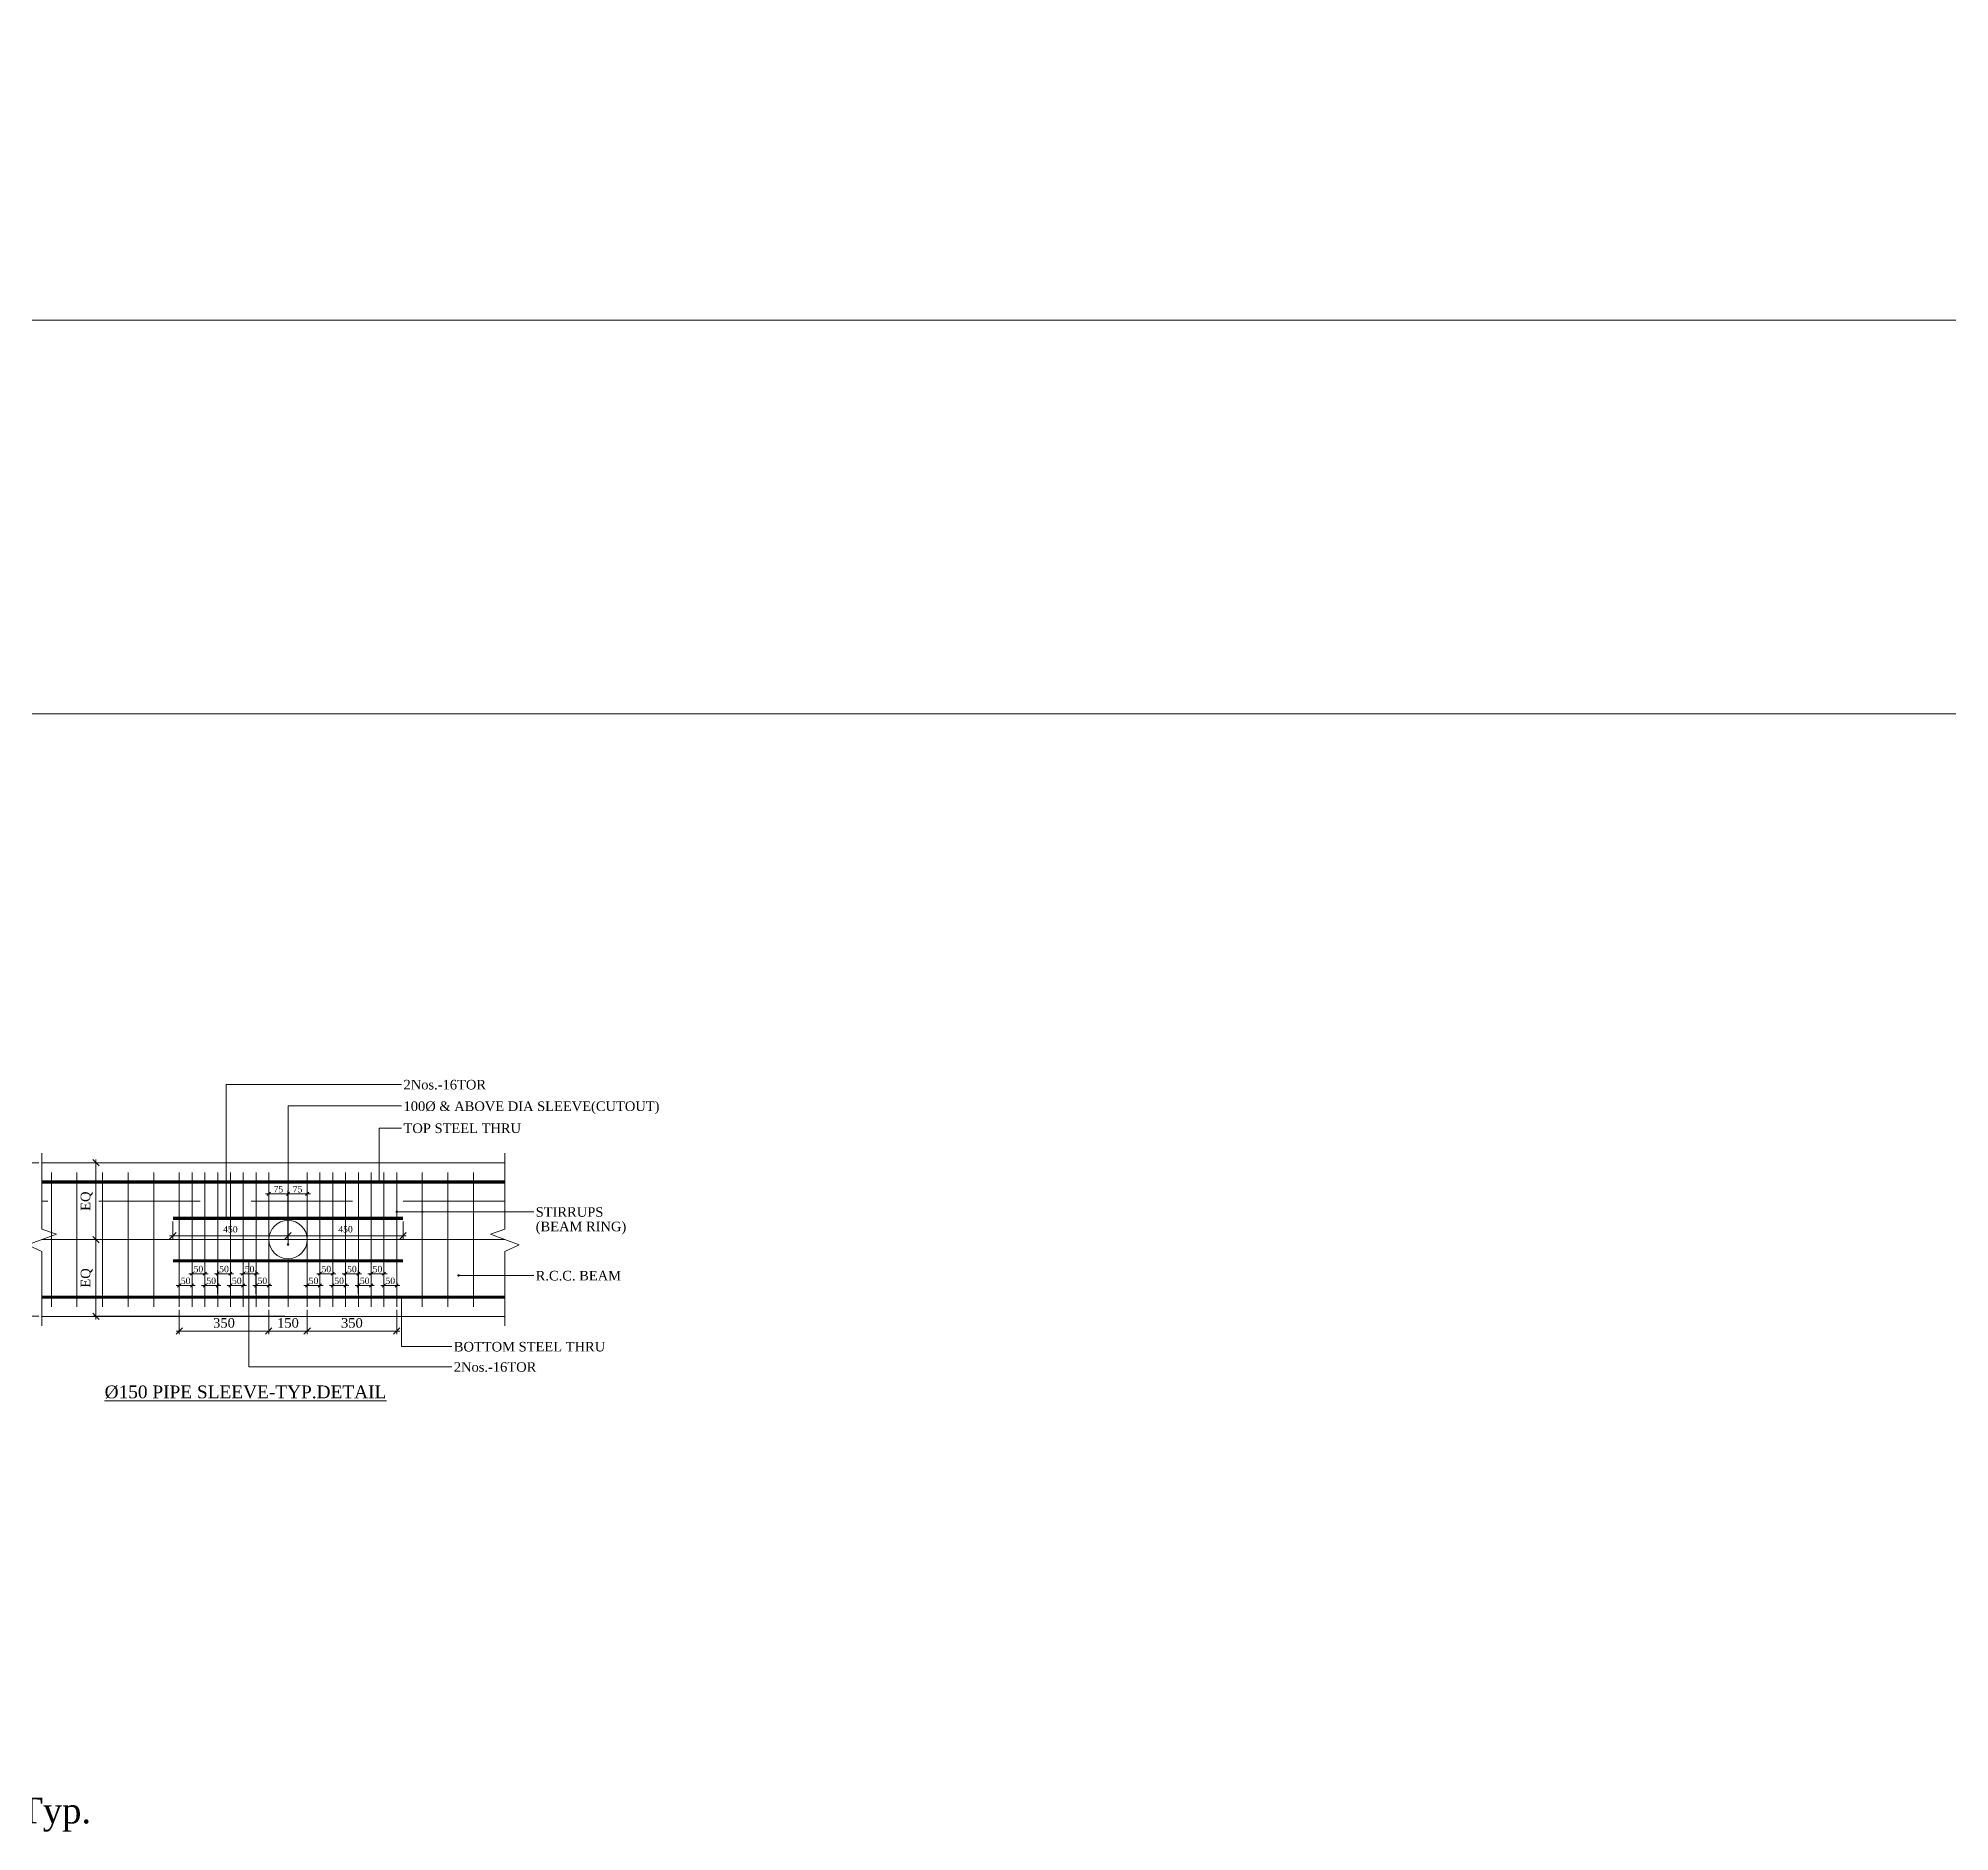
# Model space of a CAD drawing. Header units: inches. Extents: x 11017527 to 11245450, y -2821070 to -2693013.
# Drawn here: x 11215560 to 11230505, y -2781352 to -2767331 of the extents above; entities that cross this region are included whole.
import ezdxf

# ---------------------------------------------------------------- set-up
doc = ezdxf.new("R2010")
doc.units = ezdxf.units.IN
doc.header["$LTSCALE"] = 0.5
doc.header["$MEASUREMENT"] = 0
doc.linetypes.add('HIDDEN', pattern=[9.525, 6.35, -3.175])
doc.layers.get('0').update_dxf_attribs({"lineweight": 0})
for name, color, linetype, lineweight in [('S-CUT OUT LINE', 9, 'Continuous', 9), ('S-DIM L.S.', 4, 'Continuous', 9), ('S-DIM SECTION', 7, 'Continuous', 5), ('S-L.S.SECTION', 5, 'Continuous', 9), ('S-L.S.SLAB LINE', 8, 'HIDDEN', 5), ('S-L.S.STEEL', 6, 'Continuous', 15), ('S-SECTION MARK', 7, 'Continuous', 0), ('S-SHEET', 251, 'Continuous', 0), ('S-TEXT', 7, 'Continuous', 0), ('S-TEXT TITLE', 1, 'Continuous', 0)]:
    doc.layers.add(name, color=color, linetype=linetype, lineweight=lineweight)
doc.styles.add('135', font='arial.ttf', dxfattribs={"width": 0.8, "height": 135})
doc.styles.get("Standard").update_dxf_attribs({"font": 'times.ttf'})
doc.styles.add('TEXT', font='times.ttf')
doc.dimstyles.new('75', dxfattribs={"dimtxt": 135, "dimasz": 90, "dimexe": 0.1, "dimexo": 0.03, "dimgap": 0.09, "dimtad": 1, "dimdec": 0, "dimzin": 0, "dimdsep": 46, "dimtxsty": '135', "dimblk": 'ARCHTICK', "dimcen": 0.09, "dimclrd": 256, "dimclre": 256, "dimclrt": 256, "dimadec": 0, "dimazin": 0, "dimtfac": 1, "dimtdec": 0, "dimtofl": 0, "dimtmove": 1, "dimatfit": 3, "dimldrblk": 'DOTSMALL', "dimfxl": 1, "dimtolj": 1, "dimtzin": 0, "dimlwd": -1, "dimlwe": -1, "dimarcsym": 0})
doc.dimstyles.new('SETU_1', dxfattribs={"dimtxt": 200, "dimasz": 150, "dimexe": 100, "dimexo": 50, "dimgap": 35, "dimtad": 1, "dimdec": 0, "dimzin": 0, "dimdsep": 46, "dimtxsty": 'Standard', "dimblk": 'OBLIQUE', "dimcen": 150, "dimdle": 25, "dimclrd": 4, "dimclre": 7, "dimclrt": 256, "dimadec": 0, "dimazin": 0, "dimtfac": 1, "dimtdec": 0, "dimtofl": 0, "dimtmove": 1, "dimatfit": 3, "dimfxl": 1, "dimtolj": 1, "dimtzin": 0, "dimlwd": -1, "dimlwe": 5, "dimarcsym": 1})

# ---------------------------------------------------------------- blocks, each defined once
blk = doc.blocks.new('_Oblique')
at = {"color": 0, "linetype": 'ByBlock', "lineweight": -2}
blk.add_line((-0.5, -0.5), (0.5, 0.5), dxfattribs=at)
blk = doc.blocks.new('*D657')
at = {"layer": 'S-DIM L.S.', "color": 7, "lineweight": 5, "transparency": 16777216}
for p, q in [((11217512, -2776581), (11217512, -2776718)), ((11218412, -2776581), (11218412, -2776718))]:
    blk.add_line(p, q, dxfattribs=at)
at = {"layer": 'S-DIM L.S.', "color": 7, "transparency": 16777216}
blk.add_line((11217487, -2776693), (11218437, -2776693), dxfattribs=at)
at = {"layer": 'S-DIM L.S.', "color": 7, "transparency": 16777216, "xscale": 50, "yscale": 50, "zscale": 50, "rotation": 180}
blk.add_blockref('_Oblique', (11217512, -2776693), dxfattribs=at)
at = {"layer": 'S-DIM L.S.', "color": 7, "transparency": 16777216, "xscale": 50, "yscale": 50, "zscale": 50}
blk.add_blockref('_Oblique', (11218412, -2776693), dxfattribs=at)
at = {"layer": 'S-DIM L.S.', "color": 7, "transparency": 16777216, "insert": (11217962, -2776642), "char_height": 50, "attachment_point": 5, "style": 'TEXT'}
blk.add_mtext('\\A1;450', dxfattribs=at)
blk = doc.blocks.new('*D658')
at = {"layer": 'S-DIM L.S.', "color": 7, "lineweight": 5, "transparency": 16777216}
for p, q in [((11216612, -2776581), (11216612, -2776718)), ((11217512, -2776581), (11217512, -2776718))]:
    blk.add_line(p, q, dxfattribs=at)
at = {"layer": 'S-DIM L.S.', "color": 7, "transparency": 16777216}
blk.add_line((11217537, -2776693), (11216587, -2776693), dxfattribs=at)
at = {"layer": 'S-DIM L.S.', "color": 7, "transparency": 16777216, "xscale": 50, "yscale": 50, "zscale": 50, "rotation": 180}
blk.add_blockref('_Oblique', (11216612, -2776693), dxfattribs=at)
at = {"layer": 'S-DIM L.S.', "color": 7, "transparency": 16777216, "xscale": 50, "yscale": 50, "zscale": 50}
blk.add_blockref('_Oblique', (11217512, -2776693), dxfattribs=at)
at = {"layer": 'S-DIM L.S.', "color": 7, "transparency": 16777216, "insert": (11217062, -2776642), "char_height": 50, "attachment_point": 5, "style": 'TEXT'}
blk.add_mtext('\\A1;450', dxfattribs=at)
blk = doc.blocks.new('*D674')
at = {"layer": 'S-DIM L.S.', "color": 7, "transparency": 16777216}
blk.add_line((11217637, -2777081), (11217787, -2777081), dxfattribs=at)
at = {"layer": 'S-DIM L.S.', "color": 7, "lineweight": 5, "transparency": 16777216}
for p, q in [((11217662, -2777147), (11217662, -2777056)), ((11217762, -2777147), (11217762, -2777056))]:
    blk.add_line(p, q, dxfattribs=at)
at = {"layer": 'S-DIM L.S.', "color": 7, "transparency": 16777216, "xscale": 25, "yscale": 25, "zscale": 25, "rotation": 180}
blk.add_blockref('_Oblique', (11217662, -2777081), dxfattribs=at)
at = {"layer": 'S-DIM L.S.', "color": 7, "transparency": 16777216, "xscale": 25, "yscale": 25, "zscale": 25}
blk.add_blockref('_Oblique', (11217762, -2777081), dxfattribs=at)
at = {"layer": 'S-DIM L.S.', "color": 7, "transparency": 16777216, "insert": (11217712, -2777045), "char_height": 50, "attachment_point": 5, "style": 'TEXT'}
blk.add_mtext('\\A1;50', dxfattribs=at)
blk = doc.blocks.new('*D659')
at = {"layer": 'S-DIM L.S.', "color": 7, "transparency": 16777216}
blk.add_line((11217737, -2776989), (11217887, -2776989), dxfattribs=at)
at = {"layer": 'S-DIM L.S.', "color": 7, "lineweight": 5, "transparency": 16777216}
for p, q in [((11217762, -2777056), (11217762, -2776964)), ((11217862, -2777056), (11217862, -2776964))]:
    blk.add_line(p, q, dxfattribs=at)
at = {"layer": 'S-DIM L.S.', "color": 7, "transparency": 16777216, "xscale": 25, "yscale": 25, "zscale": 25, "rotation": 180}
blk.add_blockref('_Oblique', (11217762, -2776989), dxfattribs=at)
at = {"layer": 'S-DIM L.S.', "color": 7, "transparency": 16777216, "xscale": 25, "yscale": 25, "zscale": 25}
blk.add_blockref('_Oblique', (11217862, -2776989), dxfattribs=at)
at = {"layer": 'S-DIM L.S.', "color": 7, "transparency": 16777216, "insert": (11217812, -2776953), "char_height": 50, "attachment_point": 5, "style": 'TEXT'}
blk.add_mtext('\\A1;50', dxfattribs=at)
blk = doc.blocks.new('*D660')
at = {"layer": 'S-DIM L.S.', "color": 7, "transparency": 16777216}
blk.add_line((11217837, -2777081), (11217987, -2777081), dxfattribs=at)
at = {"layer": 'S-DIM L.S.', "color": 7, "lineweight": 5, "transparency": 16777216}
for p, q in [((11217862, -2777147), (11217862, -2777056)), ((11217962, -2777147), (11217962, -2777056))]:
    blk.add_line(p, q, dxfattribs=at)
at = {"layer": 'S-DIM L.S.', "color": 7, "transparency": 16777216, "xscale": 25, "yscale": 25, "zscale": 25, "rotation": 180}
blk.add_blockref('_Oblique', (11217862, -2777081), dxfattribs=at)
at = {"layer": 'S-DIM L.S.', "color": 7, "transparency": 16777216, "xscale": 25, "yscale": 25, "zscale": 25}
blk.add_blockref('_Oblique', (11217962, -2777081), dxfattribs=at)
at = {"layer": 'S-DIM L.S.', "color": 7, "transparency": 16777216, "insert": (11217912, -2777045), "char_height": 50, "attachment_point": 5, "style": 'TEXT'}
blk.add_mtext('\\A1;50', dxfattribs=at)
blk = doc.blocks.new('*D661')
at = {"layer": 'S-DIM L.S.', "color": 7, "transparency": 16777216}
blk.add_line((11217937, -2776989), (11218087, -2776989), dxfattribs=at)
at = {"layer": 'S-DIM L.S.', "color": 7, "lineweight": 5, "transparency": 16777216}
for p, q in [((11217962, -2777056), (11217962, -2776964)), ((11218062, -2777056), (11218062, -2776964))]:
    blk.add_line(p, q, dxfattribs=at)
at = {"layer": 'S-DIM L.S.', "color": 7, "transparency": 16777216, "xscale": 25, "yscale": 25, "zscale": 25, "rotation": 180}
blk.add_blockref('_Oblique', (11217962, -2776989), dxfattribs=at)
at = {"layer": 'S-DIM L.S.', "color": 7, "transparency": 16777216, "xscale": 25, "yscale": 25, "zscale": 25}
blk.add_blockref('_Oblique', (11218062, -2776989), dxfattribs=at)
at = {"layer": 'S-DIM L.S.', "color": 7, "transparency": 16777216, "insert": (11218012, -2776953), "char_height": 50, "attachment_point": 5, "style": 'TEXT'}
blk.add_mtext('\\A1;50', dxfattribs=at)
blk = doc.blocks.new('*D662')
at = {"layer": 'S-DIM L.S.', "color": 7, "transparency": 16777216}
blk.add_line((11218037, -2777081), (11218187, -2777081), dxfattribs=at)
at = {"layer": 'S-DIM L.S.', "color": 7, "lineweight": 5, "transparency": 16777216}
for p, q in [((11218062, -2777147), (11218062, -2777056)), ((11218162, -2777147), (11218162, -2777056))]:
    blk.add_line(p, q, dxfattribs=at)
at = {"layer": 'S-DIM L.S.', "color": 7, "transparency": 16777216, "xscale": 25, "yscale": 25, "zscale": 25, "rotation": 180}
blk.add_blockref('_Oblique', (11218062, -2777081), dxfattribs=at)
at = {"layer": 'S-DIM L.S.', "color": 7, "transparency": 16777216, "xscale": 25, "yscale": 25, "zscale": 25}
blk.add_blockref('_Oblique', (11218162, -2777081), dxfattribs=at)
at = {"layer": 'S-DIM L.S.', "color": 7, "transparency": 16777216, "insert": (11218112, -2777045), "char_height": 50, "attachment_point": 5, "style": 'TEXT'}
blk.add_mtext('\\A1;50', dxfattribs=at)
blk = doc.blocks.new('*D663')
at = {"layer": 'S-DIM L.S.', "color": 7, "transparency": 16777216}
blk.add_line((11218137, -2776989), (11218287, -2776989), dxfattribs=at)
at = {"layer": 'S-DIM L.S.', "color": 7, "lineweight": 5, "transparency": 16777216}
for p, q in [((11218162, -2777056), (11218162, -2776964)), ((11218262, -2777056), (11218262, -2776964))]:
    blk.add_line(p, q, dxfattribs=at)
at = {"layer": 'S-DIM L.S.', "color": 7, "transparency": 16777216, "xscale": 25, "yscale": 25, "zscale": 25, "rotation": 180}
blk.add_blockref('_Oblique', (11218162, -2776989), dxfattribs=at)
at = {"layer": 'S-DIM L.S.', "color": 7, "transparency": 16777216, "xscale": 25, "yscale": 25, "zscale": 25}
blk.add_blockref('_Oblique', (11218262, -2776989), dxfattribs=at)
at = {"layer": 'S-DIM L.S.', "color": 7, "transparency": 16777216, "insert": (11218212, -2776953), "char_height": 50, "attachment_point": 5, "style": 'TEXT'}
blk.add_mtext('\\A1;50', dxfattribs=at)
blk = doc.blocks.new('*D664')
at = {"layer": 'S-DIM L.S.', "color": 7, "transparency": 16777216}
blk.add_line((11218237, -2777081), (11218387, -2777081), dxfattribs=at)
at = {"layer": 'S-DIM L.S.', "color": 7, "lineweight": 5, "transparency": 16777216}
for p, q in [((11218262, -2777147), (11218262, -2777056)), ((11218362, -2777147), (11218362, -2777056))]:
    blk.add_line(p, q, dxfattribs=at)
at = {"layer": 'S-DIM L.S.', "color": 7, "transparency": 16777216, "xscale": 25, "yscale": 25, "zscale": 25, "rotation": 180}
blk.add_blockref('_Oblique', (11218262, -2777081), dxfattribs=at)
at = {"layer": 'S-DIM L.S.', "color": 7, "transparency": 16777216, "xscale": 25, "yscale": 25, "zscale": 25}
blk.add_blockref('_Oblique', (11218362, -2777081), dxfattribs=at)
at = {"layer": 'S-DIM L.S.', "color": 7, "transparency": 16777216, "insert": (11218312, -2777045), "char_height": 50, "attachment_point": 5, "style": 'TEXT'}
blk.add_mtext('\\A1;50', dxfattribs=at)
blk = doc.blocks.new('*D665')
at = {"layer": 'S-DIM L.S.', "color": 7, "transparency": 16777216}
blk.add_line((11216637, -2777081), (11216787, -2777081), dxfattribs=at)
at = {"layer": 'S-DIM L.S.', "color": 7, "lineweight": 5, "transparency": 16777216}
for p, q in [((11216662, -2777147), (11216662, -2777056)), ((11216762, -2777147), (11216762, -2777056))]:
    blk.add_line(p, q, dxfattribs=at)
at = {"layer": 'S-DIM L.S.', "color": 7, "transparency": 16777216, "xscale": 25, "yscale": 25, "zscale": 25, "rotation": 180}
blk.add_blockref('_Oblique', (11216662, -2777081), dxfattribs=at)
at = {"layer": 'S-DIM L.S.', "color": 7, "transparency": 16777216, "xscale": 25, "yscale": 25, "zscale": 25}
blk.add_blockref('_Oblique', (11216762, -2777081), dxfattribs=at)
at = {"layer": 'S-DIM L.S.', "color": 7, "transparency": 16777216, "insert": (11216712, -2777045), "char_height": 50, "attachment_point": 5, "style": 'TEXT'}
blk.add_mtext('\\A1;50', dxfattribs=at)
blk = doc.blocks.new('*D666')
at = {"layer": 'S-DIM L.S.', "color": 7, "transparency": 16777216}
blk.add_line((11216737, -2776989), (11216887, -2776989), dxfattribs=at)
at = {"layer": 'S-DIM L.S.', "color": 7, "lineweight": 5, "transparency": 16777216}
for p, q in [((11216762, -2777056), (11216762, -2776964)), ((11216862, -2777056), (11216862, -2776964))]:
    blk.add_line(p, q, dxfattribs=at)
at = {"layer": 'S-DIM L.S.', "color": 7, "transparency": 16777216, "xscale": 25, "yscale": 25, "zscale": 25, "rotation": 180}
blk.add_blockref('_Oblique', (11216762, -2776989), dxfattribs=at)
at = {"layer": 'S-DIM L.S.', "color": 7, "transparency": 16777216, "xscale": 25, "yscale": 25, "zscale": 25}
blk.add_blockref('_Oblique', (11216862, -2776989), dxfattribs=at)
at = {"layer": 'S-DIM L.S.', "color": 7, "transparency": 16777216, "insert": (11216812, -2776953), "char_height": 50, "attachment_point": 5, "style": 'TEXT'}
blk.add_mtext('\\A1;50', dxfattribs=at)
blk = doc.blocks.new('*D667')
at = {"layer": 'S-DIM L.S.', "color": 7, "transparency": 16777216}
blk.add_line((11216837, -2777081), (11216987, -2777081), dxfattribs=at)
at = {"layer": 'S-DIM L.S.', "color": 7, "lineweight": 5, "transparency": 16777216}
for p, q in [((11216862, -2777147), (11216862, -2777056)), ((11216962, -2777147), (11216962, -2777056))]:
    blk.add_line(p, q, dxfattribs=at)
at = {"layer": 'S-DIM L.S.', "color": 7, "transparency": 16777216, "xscale": 25, "yscale": 25, "zscale": 25, "rotation": 180}
blk.add_blockref('_Oblique', (11216862, -2777081), dxfattribs=at)
at = {"layer": 'S-DIM L.S.', "color": 7, "transparency": 16777216, "xscale": 25, "yscale": 25, "zscale": 25}
blk.add_blockref('_Oblique', (11216962, -2777081), dxfattribs=at)
at = {"layer": 'S-DIM L.S.', "color": 7, "transparency": 16777216, "insert": (11216912, -2777045), "char_height": 50, "attachment_point": 5, "style": 'TEXT'}
blk.add_mtext('\\A1;50', dxfattribs=at)
blk = doc.blocks.new('*D668')
at = {"layer": 'S-DIM L.S.', "color": 7, "transparency": 16777216}
blk.add_line((11216937, -2776989), (11217087, -2776989), dxfattribs=at)
at = {"layer": 'S-DIM L.S.', "color": 7, "lineweight": 5, "transparency": 16777216}
for p, q in [((11216962, -2777056), (11216962, -2776964)), ((11217062, -2777056), (11217062, -2776964))]:
    blk.add_line(p, q, dxfattribs=at)
at = {"layer": 'S-DIM L.S.', "color": 7, "transparency": 16777216, "xscale": 25, "yscale": 25, "zscale": 25, "rotation": 180}
blk.add_blockref('_Oblique', (11216962, -2776989), dxfattribs=at)
at = {"layer": 'S-DIM L.S.', "color": 7, "transparency": 16777216, "xscale": 25, "yscale": 25, "zscale": 25}
blk.add_blockref('_Oblique', (11217062, -2776989), dxfattribs=at)
at = {"layer": 'S-DIM L.S.', "color": 7, "transparency": 16777216, "insert": (11217012, -2776953), "char_height": 50, "attachment_point": 5, "style": 'TEXT'}
blk.add_mtext('\\A1;50', dxfattribs=at)
blk = doc.blocks.new('*D669')
at = {"layer": 'S-DIM L.S.', "color": 7, "transparency": 16777216}
blk.add_line((11217037, -2777081), (11217187, -2777081), dxfattribs=at)
at = {"layer": 'S-DIM L.S.', "color": 7, "lineweight": 5, "transparency": 16777216}
for p, q in [((11217062, -2777147), (11217062, -2777056)), ((11217162, -2777147), (11217162, -2777056))]:
    blk.add_line(p, q, dxfattribs=at)
at = {"layer": 'S-DIM L.S.', "color": 7, "transparency": 16777216, "xscale": 25, "yscale": 25, "zscale": 25, "rotation": 180}
blk.add_blockref('_Oblique', (11217062, -2777081), dxfattribs=at)
at = {"layer": 'S-DIM L.S.', "color": 7, "transparency": 16777216, "xscale": 25, "yscale": 25, "zscale": 25}
blk.add_blockref('_Oblique', (11217162, -2777081), dxfattribs=at)
at = {"layer": 'S-DIM L.S.', "color": 7, "transparency": 16777216, "insert": (11217112, -2777045), "char_height": 50, "attachment_point": 5, "style": 'TEXT'}
blk.add_mtext('\\A1;50', dxfattribs=at)
blk = doc.blocks.new('*D670')
at = {"layer": 'S-DIM L.S.', "color": 7, "transparency": 16777216}
blk.add_line((11217137, -2776989), (11217287, -2776989), dxfattribs=at)
at = {"layer": 'S-DIM L.S.', "color": 7, "lineweight": 5, "transparency": 16777216}
for p, q in [((11217162, -2777056), (11217162, -2776964)), ((11217262, -2777056), (11217262, -2776964))]:
    blk.add_line(p, q, dxfattribs=at)
at = {"layer": 'S-DIM L.S.', "color": 7, "transparency": 16777216, "xscale": 25, "yscale": 25, "zscale": 25, "rotation": 180}
blk.add_blockref('_Oblique', (11217162, -2776989), dxfattribs=at)
at = {"layer": 'S-DIM L.S.', "color": 7, "transparency": 16777216, "xscale": 25, "yscale": 25, "zscale": 25}
blk.add_blockref('_Oblique', (11217262, -2776989), dxfattribs=at)
at = {"layer": 'S-DIM L.S.', "color": 7, "transparency": 16777216, "insert": (11217212, -2776953), "char_height": 50, "attachment_point": 5, "style": 'TEXT'}
blk.add_mtext('\\A1;50', dxfattribs=at)
blk = doc.blocks.new('*D671')
at = {"layer": 'S-DIM L.S.', "color": 7, "transparency": 16777216}
blk.add_line((11217237, -2777081), (11217387, -2777081), dxfattribs=at)
at = {"layer": 'S-DIM L.S.', "color": 7, "lineweight": 5, "transparency": 16777216}
for p, q in [((11217262, -2777147), (11217262, -2777056)), ((11217362, -2777147), (11217362, -2777056))]:
    blk.add_line(p, q, dxfattribs=at)
at = {"layer": 'S-DIM L.S.', "color": 7, "transparency": 16777216, "xscale": 25, "yscale": 25, "zscale": 25, "rotation": 180}
blk.add_blockref('_Oblique', (11217262, -2777081), dxfattribs=at)
at = {"layer": 'S-DIM L.S.', "color": 7, "transparency": 16777216, "xscale": 25, "yscale": 25, "zscale": 25}
blk.add_blockref('_Oblique', (11217362, -2777081), dxfattribs=at)
at = {"layer": 'S-DIM L.S.', "color": 7, "transparency": 16777216, "insert": (11217312, -2777045), "char_height": 50, "attachment_point": 5, "style": 'TEXT'}
blk.add_mtext('\\A1;50', dxfattribs=at)
blk = doc.blocks.new('*D675')
at = {"layer": 'S-DIM L.S.', "color": 7, "transparency": 16777216}
blk.add_line((11217537, -2776365), (11217337, -2776365), dxfattribs=at)
at = {"layer": 'S-DIM L.S.', "color": 7, "lineweight": 5, "transparency": 16777216}
for p, q in [((11217362, -2776547), (11217362, -2776340)), ((11217512, -2776547), (11217512, -2776340))]:
    blk.add_line(p, q, dxfattribs=at)
at = {"layer": 'S-DIM L.S.', "color": 7, "transparency": 16777216, "xscale": 25, "yscale": 25, "zscale": 25, "rotation": 180}
blk.add_blockref('_Oblique', (11217362, -2776365), dxfattribs=at)
at = {"layer": 'S-DIM L.S.', "color": 7, "transparency": 16777216, "xscale": 25, "yscale": 25, "zscale": 25}
blk.add_blockref('_Oblique', (11217512, -2776365), dxfattribs=at)
at = {"layer": 'S-DIM L.S.', "color": 7, "transparency": 16777216, "insert": (11217437, -2776329), "char_height": 50, "attachment_point": 5, "style": 'TEXT'}
blk.add_mtext('\\A1;75', dxfattribs=at)
blk = doc.blocks.new('*D676')
at = {"layer": 'S-DIM L.S.', "color": 7, "transparency": 16777216}
blk.add_line((11217487, -2776364), (11217687, -2776364), dxfattribs=at)
at = {"layer": 'S-DIM L.S.', "color": 7, "lineweight": 5, "transparency": 16777216}
for p, q in [((11217512, -2776668), (11217512, -2776339)), ((11217662, -2776668), (11217662, -2776339))]:
    blk.add_line(p, q, dxfattribs=at)
at = {"layer": 'S-DIM L.S.', "color": 7, "transparency": 16777216, "xscale": 25, "yscale": 25, "zscale": 25, "rotation": 180}
blk.add_blockref('_Oblique', (11217512, -2776364), dxfattribs=at)
at = {"layer": 'S-DIM L.S.', "color": 7, "transparency": 16777216, "xscale": 25, "yscale": 25, "zscale": 25}
blk.add_blockref('_Oblique', (11217662, -2776364), dxfattribs=at)
at = {"layer": 'S-DIM L.S.', "color": 7, "transparency": 16777216, "insert": (11217587, -2776329), "char_height": 50, "attachment_point": 5, "style": 'TEXT'}
blk.add_mtext('\\A1;75', dxfattribs=at)
blk = doc.blocks.new('*D677')
at = {"layer": 'S-DIM L.S.', "color": 7, "lineweight": 5, "transparency": 16777216}
for p, q in [((11216662, -2777272), (11216662, -2777462)), ((11217362, -2777272), (11217362, -2777462))]:
    blk.add_line(p, q, dxfattribs=at)
at = {"layer": 'S-DIM L.S.', "color": 7, "transparency": 16777216}
blk.add_line((11217387, -2777437), (11216637, -2777437), dxfattribs=at)
at = {"layer": 'S-DIM L.S.', "color": 7, "transparency": 16777216, "xscale": 50, "yscale": 50, "zscale": 50, "rotation": 180}
blk.add_blockref('_Oblique', (11216662, -2777437), dxfattribs=at)
at = {"layer": 'S-DIM L.S.', "color": 7, "transparency": 16777216, "xscale": 50, "yscale": 50, "zscale": 50}
blk.add_blockref('_Oblique', (11217362, -2777437), dxfattribs=at)
at = {"layer": 'S-DIM L.S.', "color": 7, "transparency": 16777216, "insert": (11217012, -2777374), "char_height": 75, "attachment_point": 5, "style": 'TEXT'}
blk.add_mtext('\\A1;350', dxfattribs=at)
blk = doc.blocks.new('*D678')
at = {"layer": 'S-DIM L.S.', "color": 7, "lineweight": 5, "transparency": 16777216}
for p, q in [((11217362, -2777272), (11217362, -2777462)), ((11217662, -2777272), (11217662, -2777462))]:
    blk.add_line(p, q, dxfattribs=at)
at = {"layer": 'S-DIM L.S.', "color": 7, "transparency": 16777216}
blk.add_line((11217337, -2777437), (11217687, -2777437), dxfattribs=at)
at = {"layer": 'S-DIM L.S.', "color": 7, "transparency": 16777216, "xscale": 50, "yscale": 50, "zscale": 50, "rotation": 180}
blk.add_blockref('_Oblique', (11217362, -2777437), dxfattribs=at)
at = {"layer": 'S-DIM L.S.', "color": 7, "transparency": 16777216, "xscale": 50, "yscale": 50, "zscale": 50}
blk.add_blockref('_Oblique', (11217662, -2777437), dxfattribs=at)
at = {"layer": 'S-DIM L.S.', "color": 7, "transparency": 16777216, "insert": (11217512, -2777374), "char_height": 75, "attachment_point": 5, "style": 'TEXT'}
blk.add_mtext('\\A1;150', dxfattribs=at)
blk = doc.blocks.new('*D672')
at = {"layer": 'S-DIM L.S.', "color": 7, "lineweight": 5, "transparency": 16777216}
for p, q in [((11217662, -2777272), (11217662, -2777462)), ((11218362, -2777272), (11218362, -2777462))]:
    blk.add_line(p, q, dxfattribs=at)
at = {"layer": 'S-DIM L.S.', "color": 7, "transparency": 16777216}
blk.add_line((11217637, -2777437), (11218387, -2777437), dxfattribs=at)
at = {"layer": 'S-DIM L.S.', "color": 7, "transparency": 16777216, "xscale": 50, "yscale": 50, "zscale": 50, "rotation": 180}
blk.add_blockref('_Oblique', (11217662, -2777437), dxfattribs=at)
at = {"layer": 'S-DIM L.S.', "color": 7, "transparency": 16777216, "xscale": 50, "yscale": 50, "zscale": 50}
blk.add_blockref('_Oblique', (11218362, -2777437), dxfattribs=at)
at = {"layer": 'S-DIM L.S.', "color": 7, "transparency": 16777216, "insert": (11218012, -2777374), "char_height": 75, "attachment_point": 5, "style": 'TEXT'}
blk.add_mtext('\\A1;350', dxfattribs=at)
blk = doc.blocks.new('*D679')
at = {"layer": 'S-DIM L.S.', "color": 7, "lineweight": 5, "transparency": 16777216}
for p, q in [((11215563, -2776122), (11215411, -2776122)), ((11215563, -2777322), (11215411, -2777322))]:
    blk.add_line(p, q, dxfattribs=at)
at = {"layer": 'S-DIM L.S.', "color": 7, "transparency": 16777216}
blk.add_line((11215436, -2776097), (11215436, -2777347), dxfattribs=at)
at = {"layer": 'S-DIM L.S.', "color": 7, "transparency": 16777216, "xscale": 50, "yscale": 50, "zscale": 50}
for p, rotation in [((11215436, -2776122), 90), ((11215436, -2777322), 270)]:
    blk.add_blockref('_Oblique', p, dxfattribs=dict(at, rotation=rotation))
at = {"layer": 'S-DIM L.S.', "color": 7, "transparency": 16777216, "insert": (11215374, -2776722), "char_height": 75, "attachment_point": 5, "rotation": 90, "style": 'TEXT'}
blk.add_mtext('\\A1;BEAM', dxfattribs=at)
blk = doc.blocks.new('*D680')
at = {"layer": 'S-DIM L.S.', "color": 7, "lineweight": 5, "transparency": 16777216}
for p, q in [((11217373, -2776122), (11215986, -2776122)), ((11217373, -2776722), (11215986, -2776722))]:
    blk.add_line(p, q, dxfattribs=at)
at = {"layer": 'S-DIM L.S.', "color": 7, "transparency": 16777216}
blk.add_line((11216011, -2776097), (11216011, -2776747), dxfattribs=at)
at = {"layer": 'S-DIM L.S.', "color": 7, "transparency": 16777216, "xscale": 50, "yscale": 50, "zscale": 50}
for p, rotation in [((11216011, -2776122), 90), ((11216011, -2776722), 270)]:
    blk.add_blockref('_Oblique', p, dxfattribs=dict(at, rotation=rotation))
at = {"layer": 'S-DIM L.S.', "color": 7, "transparency": 16777216, "insert": (11215938, -2776422), "char_height": 75, "attachment_point": 5, "rotation": 90, "style": 'TEXT'}
blk.add_mtext('\\A1;EQ', dxfattribs=at)
blk = doc.blocks.new('*D673')
at = {"layer": 'S-DIM L.S.', "color": 7, "lineweight": 5, "transparency": 16777216}
for p, q in [((11217487, -2776722), (11215986, -2776722)), ((11217487, -2777322), (11215986, -2777322))]:
    blk.add_line(p, q, dxfattribs=at)
at = {"layer": 'S-DIM L.S.', "color": 7, "transparency": 16777216}
blk.add_line((11216011, -2777347), (11216011, -2776697), dxfattribs=at)
at = {"layer": 'S-DIM L.S.', "color": 7, "transparency": 16777216, "xscale": 50, "yscale": 50, "zscale": 50}
for p, rotation in [((11216011, -2776722), 90), ((11216011, -2777322), 270)]:
    blk.add_blockref('_Oblique', p, dxfattribs=dict(at, rotation=rotation))
at = {"layer": 'S-DIM L.S.', "color": 7, "transparency": 16777216, "insert": (11215938, -2777022), "char_height": 75, "attachment_point": 5, "rotation": 90, "style": 'TEXT'}
blk.add_mtext('\\A1;EQ', dxfattribs=at)
blk = doc.blocks.new('_ArchTick')
at = {"color": 0, "linetype": 'ByBlock', "const_width": 0.15}
blk.add_lwpolyline([(-0.5, -0.5), (0.5, 0.5)], dxfattribs=at)

msp = doc.modelspace()

# ---------------------------------------------------------------- linework, layer by layer
at = {"layer": 'S-CUT OUT LINE', "color": 5}
for points in [[(11215588.327, -2776047.361), (11215588.327, -2776640.066), (11215701.379, -2776681.213), (11215475.275, -2776763.508), (11215588.327, -2776814.834), (11215588.327, -2777397.361)], [(11219207.703, -2776047.361), (11219207.703, -2776640.066), (11219094.651, -2776681.213), (11219320.754, -2776763.508), (11219207.703, -2776814.834), (11219207.703, -2777397.361)]]:
    msp.add_lwpolyline(points, dxfattribs=at)
at = {"layer": 'S-DIM SECTION', "color": 0, "ltscale": 700}
msp.add_circle((11217512.486, -2776722.361), 150, dxfattribs=at)
at = {"layer": 'S-L.S.SECTION', "lineweight": 13}
for p, q in [((11219207.703, -2776122.361), (11215588.327, -2776122.361)), ((11219207.703, -2777322.361), (11215588.327, -2777322.361))]:
    msp.add_line(p, q, dxfattribs=at)
at = {"layer": 'S-L.S.SLAB LINE', "linetype": 'HIDDEN', "ltscale": 250}
msp.add_line((11219207.703, -2776422.361), (11215588.327, -2776422.361), dxfattribs=at)
at = {"layer": 'S-L.S.STEEL', "color": 6, "lineweight": 0}
for p, q in [((11215662.486, -2777247.361), (11215662.486, -2776197.361)), ((11215862.486, -2777247.361), (11215862.486, -2776197.361)), ((11216062.486, -2777247.361), (11216062.486, -2776197.361)), ((11216262.486, -2777247.361), (11216262.486, -2776197.361)), ((11216462.486, -2777247.361), (11216462.486, -2776197.361)), ((11216662.486, -2777247.361), (11216662.486, -2776197.361)), ((11216762.486, -2777247.361), (11216762.486, -2776197.361)), ((11216862.486, -2777247.361), (11216862.486, -2776197.361)), ((11216962.486, -2777247.361), (11216962.486, -2776197.361)), ((11217062.486, -2777247.361), (11217062.486, -2776197.361)), ((11217162.486, -2777247.361), (11217162.486, -2776197.361)), ((11217262.486, -2777247.361), (11217262.486, -2776197.361)), ((11217262.486, -2777247.361), (11217262.486, -2776197.361)), ((11217362.486, -2777247.361), (11217362.486, -2776197.361)), ((11217512.486, -2776572.361), (11217512.486, -2776197.361)), ((11217662.486, -2777247.361), (11217662.486, -2776197.361)), ((11217762.486, -2777247.361), (11217762.486, -2776197.361)), ((11217862.486, -2777247.361), (11217862.486, -2776197.361)), ((11217962.486, -2777247.361), (11217962.486, -2776197.361)), ((11218062.486, -2777247.361), (11218062.486, -2776197.361)), ((11218162.486, -2777247.361), (11218162.486, -2776197.361)), ((11218262.486, -2777247.361), (11218262.486, -2776197.361)), ((11218362.486, -2777247.361), (11218362.486, -2776197.361)), ((11218562.486, -2777247.361), (11218562.486, -2776197.361)), ((11218762.486, -2777247.361), (11218762.486, -2776197.361)), ((11218962.486, -2777247.361), (11218962.486, -2776197.361)), ((11217512.486, -2777247.361), (11217512.486, -2776872.361))]:
    msp.add_line(p, q, dxfattribs=at)
at = {"layer": 'S-L.S.STEEL', "color": 5, "lineweight": 5}
msp.add_line((11219207.703, -2776722.361), (11215588.327, -2776722.361), dxfattribs=at)
at = {"layer": 'S-L.S.STEEL', "const_width": 25}
for points in [[(11219207.703, -2776272.361), (11215588.327, -2776272.361)], [(11219207.703, -2777172.361), (11215588.327, -2777172.361)]]:
    msp.add_lwpolyline(points, dxfattribs=at)
at = {"layer": 'S-L.S.STEEL', "color": 104, "const_width": 25}
for points in [[(11218412.486, -2776556.007), (11216612.486, -2776556.007)], [(11218412.486, -2776888.714), (11216612.486, -2776888.714)]]:
    msp.add_lwpolyline(points, dxfattribs=at)
at = {"layer": 'S-SHEET'}
for p, q in [((11187769.912, -2769535.077, 0.006), (11245449.902, -2769535.077, 0.006)), ((11187769.912, -2772611.23, -0.007), (11245449.902, -2772611.23, -0.007))]:
    msp.add_line(p, q, dxfattribs=at)
msp.add_lwpolyline([(11245449.902, -2772611.23), (11187769.912, -2772611.23), (11187769.912, -2725268.754), (11245449.902, -2725268.754)], close=True, dxfattribs=at)

# ---------------------------------------------------------------- texts
at = {"layer": 'S-TEXT', "style": 'TEXT'}
for s, height, p in [('2Nos.-16TOR', 75, (11218415.561, -2775548.601)), ('100%%C & ABOVE DIA SLEEVE(CUTOUT)', 75, (11218415.561, -2775717.251)), ('TOP STEEL THRU', 75, (11218415.561, -2775889.511)), ('STIRRUPS', 75, (11219449.003, -2776543.953)), ('(BEAM RING)', 75, (11219449.003, -2776657.395)), ('R.C.C. BEAM', 75, (11219449.003, -2777041.791)), ('BOTTOM STEEL THRU', 75, (11218808.778, -2777597.011)), ('2Nos.-16TOR', 75, (11218808.778, -2777755.644)), ('(2+2)-16TOR Typ.', 200, (11213654.826, -2781285.696, -0.281))]:
    msp.add_text(s, height=height, dxfattribs=at).set_placement(p)
at = {"layer": 'S-TEXT TITLE', "linetype": 'ByBlock', "style": 'TEXT'}
msp.add_text('%%U%%C150 PIPE SLEEVE-TYP.DETAIL', height=100, dxfattribs=at).set_placement((11216078.74, -2777962.977))

# ---------------------------------------------------------------- dimensions: what is measured, and where the dimension line sits
at = {"layer": 'S-DIM L.S.'}
for base, p1, p2, angle, text, picture, middle in [((11215436.204, -2777322.361), (11215588.327, -2776122.361), (11215588.327, -2777322.361), 90, 'BEAM', '*D679', (11215373.704, -2776722.361)), ((11216011.499, -2776722.361), (11217398.015, -2776122.361), (11217398.015, -2776722.361), 90, 'EQ', '*D680', (11215938.157, -2776422.361)), ((11216011.499, -2776722.361), (11217512.486, -2777322.361), (11217512.486, -2776722.361), 270, 'EQ', '*D673', (11215938.157, -2777022.361))]:
    dim = msp.add_linear_dim(base=base, p1=p1, p2=p2, angle=angle, text=text, dimstyle='SETU_1', override={"dimtxt": 75, "dimasz": 50, "dimexe": 25, "dimexo": 25, "dimgap": 25, "dimlfac": 0.5, "dimtxsty": 'TEXT', "dimclrd": 7, "dimclrt": 7}, dxfattribs=at)
    dim.commit()
    dim.dimension.update_dxf_attribs({"geometry": picture, "text_midpoint": middle})
for base, p1, p2, override, picture, middle in [((11217362.486, -2776364.504), (11217512.486, -2776572.361), (11217362.486, -2776572.361), {"dimtxt": 50, "dimasz": 25, "dimexe": 25, "dimexo": 25, "dimgap": 10, "dimlfac": 0.5, "dimtxsty": 'TEXT', "dimclrd": 7, "dimclrt": 7}, '*D675', (11217437.486, -2776328.999)), ((11217662.486, -2776364.474), (11217512.486, -2776692.565), (11217662.486, -2776692.565), {"dimtxt": 50, "dimasz": 25, "dimexe": 25, "dimexo": 25, "dimgap": 10, "dimlfac": 0.5, "dimtxsty": 'TEXT', "dimclrd": 7, "dimclrt": 7}, '*D676', (11217587.486, -2776328.969)), ((11218412.486, -2776692.565), (11217512.486, -2776556.007), (11218412.486, -2776556.007), {"dimtxt": 50, "dimasz": 50, "dimexe": 25, "dimexo": 25, "dimgap": 25, "dimlfac": 0.5, "dimtxsty": 'TEXT', "dimclrd": 7, "dimclrt": 7}, '*D657', (11217962.486, -2776642.133)), ((11216662.486, -2777437.391), (11217362.486, -2777247.361), (11216662.486, -2777247.361), {"dimtxt": 75, "dimasz": 50, "dimexe": 25, "dimexo": 25, "dimgap": 25, "dimlfac": 0.5, "dimtxsty": 'TEXT', "dimclrd": 7, "dimclrt": 7}, '*D677', (11217012.486, -2777374.242)), ((11217662.486, -2777437.391), (11217362.486, -2777247.361), (11217662.486, -2777247.361), {"dimtxt": 75, "dimasz": 50, "dimexe": 25, "dimexo": 25, "dimgap": 25, "dimlfac": 0.5, "dimtxsty": 'TEXT', "dimclrd": 7, "dimclrt": 7}, '*D678', (11217512.486, -2777374.242))]:
    dim = msp.add_linear_dim(base=base, p1=p1, p2=p2, dimstyle='SETU_1', override=override, dxfattribs=at)
    dim.commit()
    dim.dimension.update_dxf_attribs({"geometry": picture, "text_midpoint": middle})
for base, p1, p2, override, picture, middle in [((11216612.486, -2776692.565), (11217512.486, -2776556.007), (11216612.486, -2776556.007), {"dimtxt": 50, "dimasz": 50, "dimexe": 25, "dimexo": 25, "dimgap": 25, "dimlfac": 0.5, "dimtxsty": 'TEXT', "dimclrd": 7, "dimclrt": 7}, '*D658', (11217062.486, -2776642.133)), ((11218362.486, -2777437.391), (11217662.486, -2777247.361), (11218362.486, -2777247.361), {"dimtxt": 75, "dimasz": 50, "dimexe": 25, "dimexo": 25, "dimgap": 25, "dimlfac": 0.5, "dimtxsty": 'TEXT', "dimclrd": 7, "dimclrt": 7}, '*D672', (11218012.486, -2777374.242))]:
    dim = msp.add_linear_dim(base=base, p1=p1, p2=p2, angle=180, dimstyle='SETU_1', override=override, dxfattribs=at)
    dim.commit()
    dim.dimension.update_dxf_attribs({"geometry": picture, "text_midpoint": middle})
for base, p1, p2, picture, middle in [((11216862.486, -2776988.683), (11216762.486, -2777080.522), (11216862.486, -2777080.522), '*D666', (11216812.486, -2776988.683)), ((11217062.486, -2776988.683), (11216962.486, -2777080.522), (11217062.486, -2777080.522), '*D668', (11217012.486, -2776988.683)), ((11217262.486, -2776988.683), (11217162.486, -2777080.522), (11217262.486, -2777080.522), '*D670', (11217212.486, -2776988.683)), ((11217862.486, -2776988.683), (11217762.486, -2777080.522), (11217862.486, -2777080.522), '*D659', (11217812.486, -2776988.683)), ((11218062.486, -2776988.683), (11217962.486, -2777080.522), (11218062.486, -2777080.522), '*D661', (11218012.486, -2776988.683)), ((11218262.486, -2776988.683), (11218162.486, -2777080.522), (11218262.486, -2777080.522), '*D663', (11218212.486, -2776988.683)), ((11216762.486, -2777080.522), (11216662.486, -2777172.361), (11216762.486, -2777172.361), '*D665', (11216712.486, -2777080.522)), ((11216962.486, -2777080.522), (11216862.486, -2777172.361), (11216962.486, -2777172.361), '*D667', (11216912.486, -2777080.522)), ((11217162.486, -2777080.522), (11217062.486, -2777172.361), (11217162.486, -2777172.361), '*D669', (11217112.486, -2777080.522)), ((11217362.486, -2777080.522), (11217262.486, -2777172.361), (11217362.486, -2777172.361), '*D671', (11217312.486, -2777080.522)), ((11217762.486, -2777080.522), (11217662.486, -2777172.361), (11217762.486, -2777172.361), '*D674', (11217712.486, -2777080.522)), ((11217962.486, -2777080.522), (11217862.486, -2777172.361), (11217962.486, -2777172.361), '*D660', (11217912.486, -2777080.522)), ((11218162.486, -2777080.522), (11218062.486, -2777172.361), (11218162.486, -2777172.361), '*D662', (11218112.486, -2777080.522)), ((11218362.486, -2777080.522), (11218262.486, -2777172.361), (11218362.486, -2777172.361), '*D664', (11218312.486, -2777080.522))]:
    dim = msp.add_linear_dim(base=base, p1=p1, p2=p2, dimstyle='SETU_1', override={"dimtxt": 50, "dimasz": 25, "dimexe": 25, "dimexo": 25, "dimgap": 10, "dimlfac": 0.5, "dimtxsty": 'TEXT', "dimclrd": 7, "dimclrt": 7}, dxfattribs=at)
    dim.commit()
    dim.dimension.update_dxf_attribs({"geometry": picture, "text_midpoint": middle, "dimtype": 160})

# ---------------------------------------------------------------- leaders
at = {"layer": 'S-SECTION MARK'}
for points in [[(11217029.669, -2776556.007), (11217029.669, -2775509.366), (11218399.814, -2775509.366)], [(11217512.486, -2776761.264), (11217512.486, -2775678.016), (11218399.814, -2775678.016)], [(11218225.148, -2776272.361), (11218225.148, -2775850.276), (11218399.814, -2775850.276)], [(11218362.486, -2776504.718), (11219433.255, -2776504.718)], [(11218562.486, -2776504.718), (11219433.255, -2776504.718)], [(11217204.928, -2776888.714), (11217204.928, -2777716.409), (11218793.031, -2777716.409)], [(11218845.792, -2777002.556), (11219433.255, -2777002.556)], [(11218399.814, -2777172.361), (11218399.814, -2777557.777), (11218793.031, -2777557.777)]]:
    msp.add_leader(points, dimstyle='75', override={"dimasz": 75}, dxfattribs=at)

doc.saveas('drawing.dxf')
